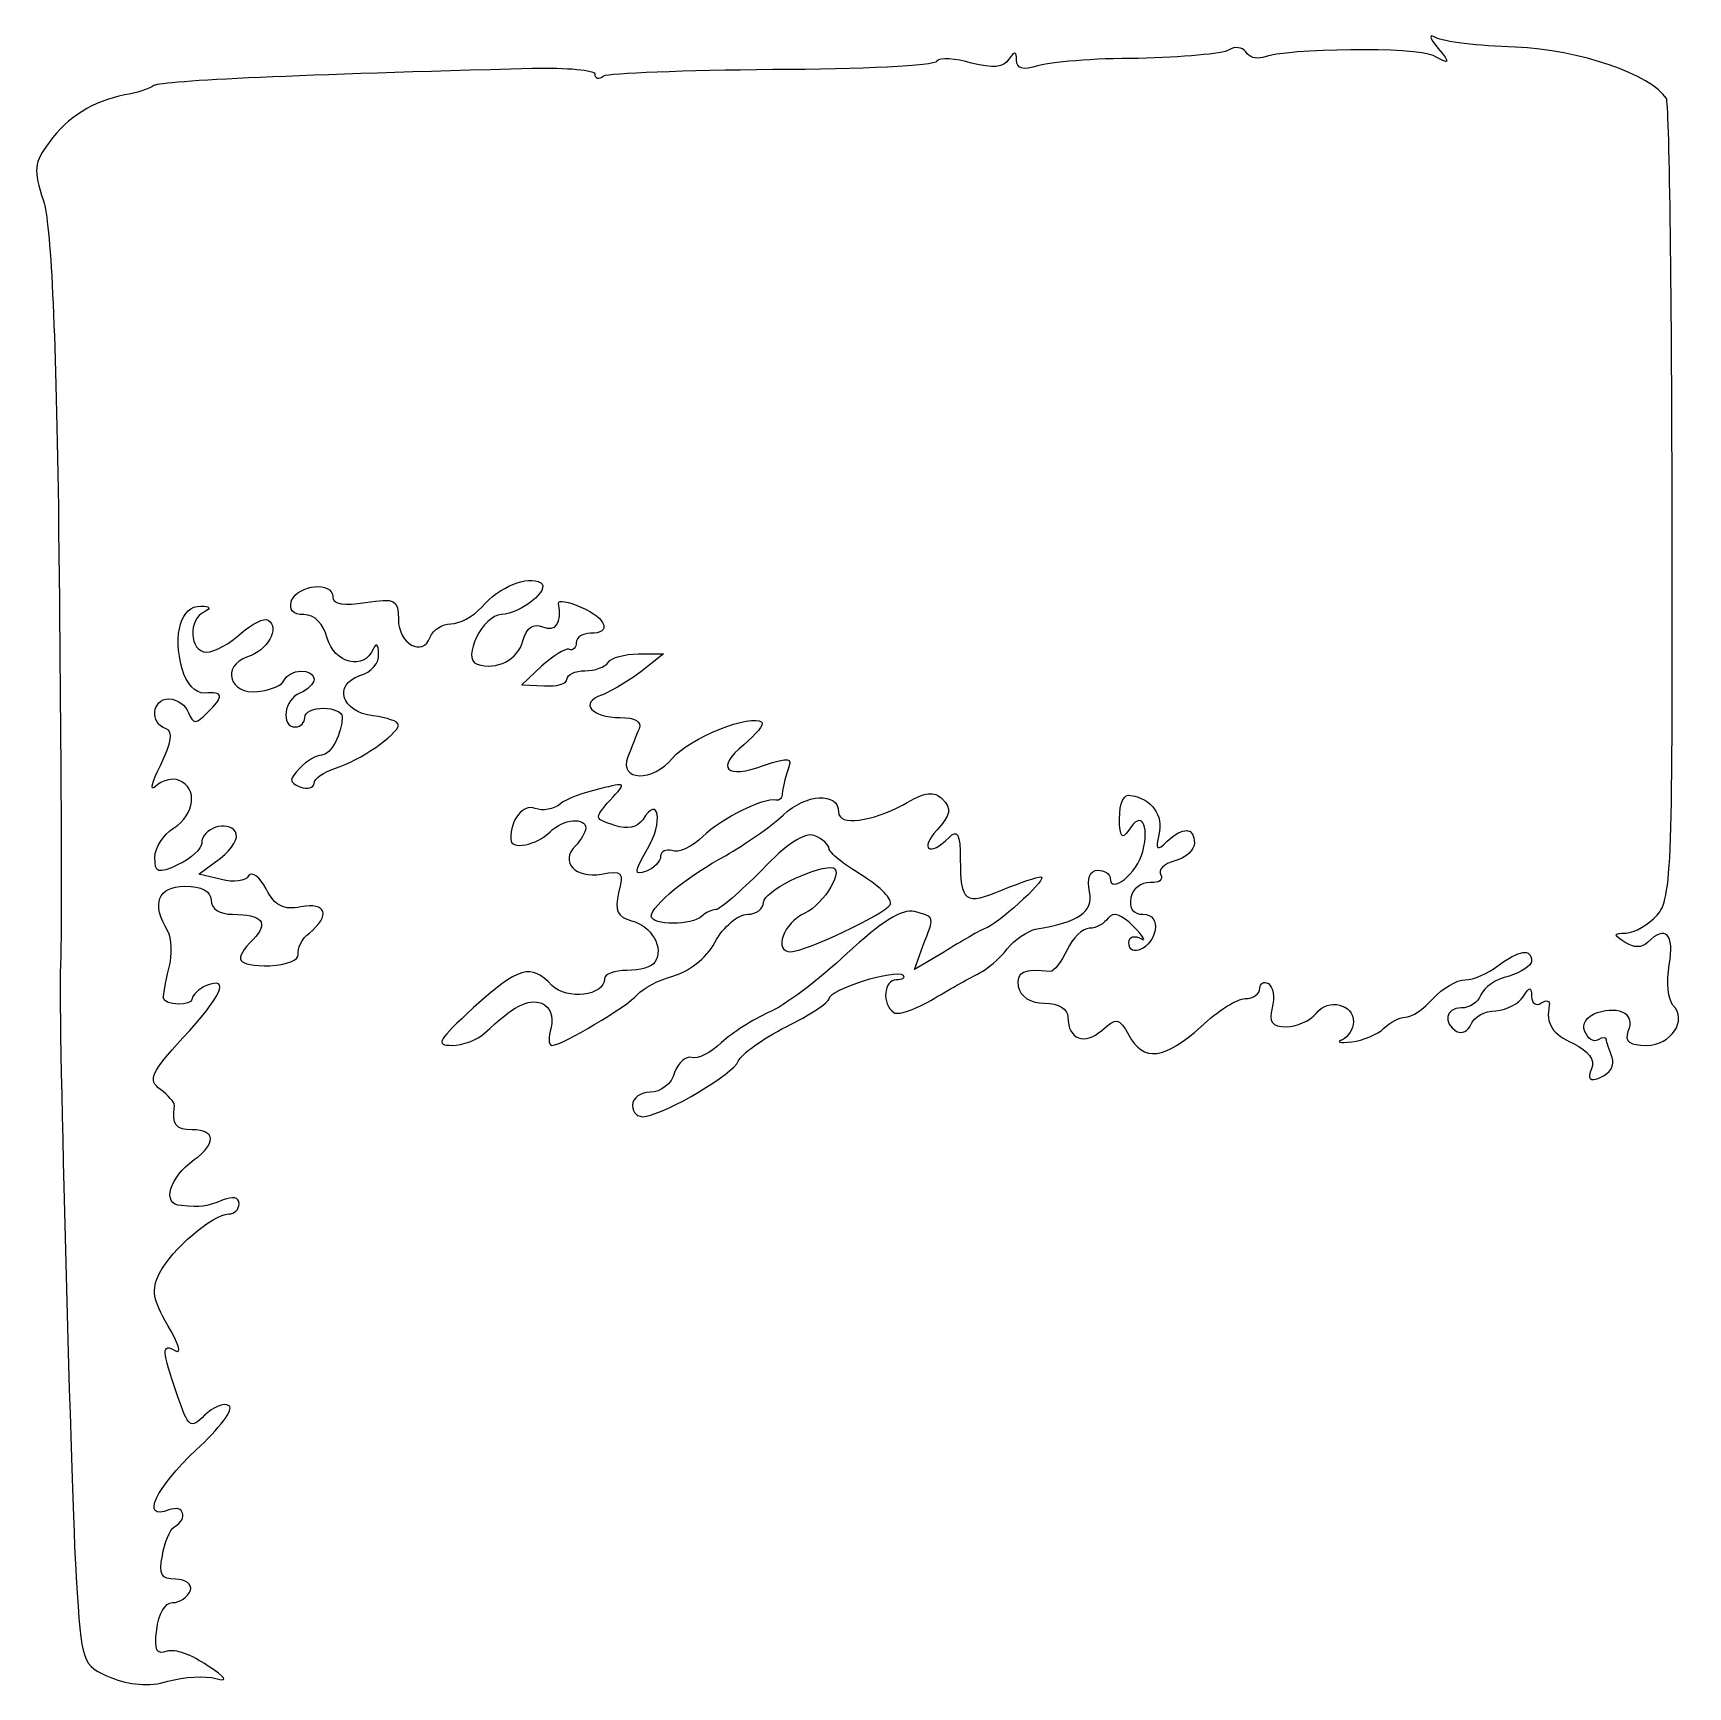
# Model space of a CAD drawing. Extents: x 0 to 69.4, y 0 to 30.3.
# Drawn here: x 20.821 to 23.888, y 11.518 to 14.583 of the extents above; entities that cross this region are included whole.
import ezdxf

# ---------------------------------------------------------------- set-up
doc = ezdxf.new("R2010")
doc.units = 0
doc.header["$MEASUREMENT"] = 0
doc.layers.get('0').update_dxf_attribs({"linetype": 'CONTINUOUS'})

msp = doc.modelspace()

# ---------------------------------------------------------------- linework, layer by layer
at = {"color": 0, "linetype": 'CONTINUOUS'}
for p, q in [((23.4249, 14.5556), (23.4249, 14.5556)), ((21.7636, 13.4099), (21.7272, 13.3752)), ((21.9425, 13.4325), (21.9893, 13.4325)), ((21.9893, 13.4325), (21.9476, 13.3995)), ((21.7272, 13.3752), (21.7689, 13.3735)), ((21.1283, 13.0245), (21.1682, 13.054)), ((21.17, 13.0142), (21.1283, 13.0245)), ((22.4546, 12.8475), (22.4701, 12.8909)), ((22.5101, 12.8805), (22.4546, 12.8475))]:
    msp.add_line(p, q, dxfattribs=at)
for points in [[(23.4214, 14.5747), (23.4075, 14.5833), (23.4093, 14.5747), (23.4249, 14.5556)], [(23.5689, 14.5574), (23.4996, 14.559), (23.4336, 14.5678), (23.4214, 14.5747)], [(22.6437, 14.5331), (22.6437, 14.5504), (22.6403, 14.5504), (22.6299, 14.5347)], [(23.0378, 14.5521), (23.0257, 14.5451), (22.951, 14.5382), (22.8694, 14.5365)], [(23.069, 14.5486), (23.0621, 14.5574), (23.0482, 14.559), (23.0378, 14.5521)], [(23.1003, 14.5382), (23.0881, 14.5347), (23.0743, 14.5382), (23.069, 14.5486)], [(23.4162, 14.5417), (23.3832, 14.5574), (23.1471, 14.5556), (23.1003, 14.5382)], [(23.4249, 14.5556), (23.4492, 14.5261), (23.4475, 14.5243), (23.4162, 14.5417)], [(23.8485, 14.4618), (23.8207, 14.5069), (23.6869, 14.5521), (23.5689, 14.5574)], [(21.7462, 14.5174), (21.321, 14.5069), (21.0606, 14.4949), (21.045, 14.4861)], [(21.8626, 14.5069), (21.8626, 14.5139), (21.8106, 14.5192), (21.7462, 14.5174)], [(22.1924, 14.5157), (22.0293, 14.5139), (21.8886, 14.5088), (21.8782, 14.5035)], [(22.4962, 14.5313), (22.4928, 14.5226), (22.3556, 14.5157), (22.1924, 14.5157)], [(22.5604, 14.5278), (22.531, 14.5365), (22.5014, 14.5382), (22.4962, 14.5313)], [(22.6299, 14.5347), (22.6194, 14.5192), (22.6004, 14.5174), (22.5604, 14.5278)], [(22.6836, 14.5226), (22.6558, 14.5139), (22.6437, 14.5174), (22.6437, 14.5331)], [(22.8694, 14.5365), (22.7878, 14.5365), (22.7044, 14.5296), (22.6836, 14.5226)], [(21.045, 14.4861), (21.0362, 14.4792), (21.0119, 14.4722), (20.9911, 14.4688)], [(21.8782, 14.5035), (21.8696, 14.4965), (21.8626, 14.4983), (21.8626, 14.5069)], [(20.9911, 14.4688), (20.9321, 14.4567), (20.8853, 14.4289), (20.8506, 14.3803)], [(23.8589, 13.7137), (23.8589, 14.1182), (23.8536, 14.4549), (23.8485, 14.4618)], [(20.8506, 14.3803), (20.8228, 14.3439), (20.821, 14.33), (20.8401, 14.2726)], [(20.8401, 14.2726), (20.854, 14.2293), (20.8626, 14.0435), (20.8679, 13.705)], [(23.8311, 12.9482), (23.8589, 12.9777), (23.8606, 13.0436), (23.8589, 13.7137)], [(20.8679, 13.705), (20.8731, 13.2277), (20.8749, 12.9031), (20.8714, 12.8458)], [(21.3001, 13.5314), (21.3122, 13.5609), (21.3765, 13.5679), (21.3765, 13.5384)], [(21.6525, 13.5193), (21.6856, 13.5575), (21.7376, 13.5783), (21.7619, 13.5644)], [(21.7619, 13.5644), (21.781, 13.5523), (21.7254, 13.5071), (21.689, 13.5054)], [(21.3226, 13.5054), (21.3018, 13.5054), (21.2949, 13.5141), (21.3001, 13.5314)], [(21.3765, 13.5384), (21.3765, 13.5245), (21.3974, 13.521), (21.4372, 13.5279)], [(21.4372, 13.5279), (21.4928, 13.5366), (21.4981, 13.5332), (21.4981, 13.4967)], [(21.7949, 13.5262), (21.7949, 13.5332), (21.8122, 13.5297), (21.8365, 13.5193)], [(21.0971, 13.4047), (21.0797, 13.469), (21.0953, 13.5227), (21.1318, 13.521)], [(21.1388, 13.5106), (21.1075, 13.4984), (21.111, 13.436), (21.1422, 13.436)], [(21.1318, 13.521), (21.1492, 13.521), (21.1508, 13.5175), (21.1388, 13.5106)], [(21.2064, 13.4707), (21.2272, 13.4881), (21.2497, 13.5002), (21.2567, 13.495)], [(21.3661, 13.462), (21.3592, 13.4881), (21.3435, 13.5054), (21.3226, 13.5054)], [(21.4981, 13.4967), (21.4981, 13.4516), (21.5432, 13.4256), (21.5571, 13.4638)], [(21.5953, 13.4881), (21.6108, 13.4881), (21.6369, 13.5019), (21.6525, 13.5193)], [(21.689, 13.5054), (21.656, 13.5054), (21.6143, 13.4238), (21.6439, 13.4134)], [(21.7654, 13.4829), (21.7897, 13.4724), (21.8018, 13.4898), (21.7949, 13.5262)], [(21.8365, 13.5193), (21.8851, 13.4984), (21.8939, 13.4707), (21.8539, 13.4707)], [(21.1422, 13.436), (21.1578, 13.436), (21.1856, 13.4516), (21.2064, 13.4707)], [(21.2567, 13.495), (21.2793, 13.4811), (21.255, 13.4377), (21.2185, 13.4273)], [(21.5571, 13.4638), (21.5622, 13.4777), (21.5796, 13.4881), (21.5953, 13.4881)], [(21.7289, 13.4568), (21.7358, 13.4811), (21.7481, 13.4898), (21.7654, 13.4829)], [(21.8539, 13.4707), (21.84, 13.4707), (21.8279, 13.4638), (21.8279, 13.4533)], [(21.4511, 13.4412), (21.4356, 13.4013), (21.3782, 13.4152), (21.3661, 13.462)], [(21.4615, 13.4325), (21.4615, 13.4516), (21.4564, 13.4533), (21.4511, 13.4412)], [(21.6439, 13.4134), (21.6803, 13.4013), (21.7203, 13.4221), (21.7289, 13.4568)], [(21.814, 13.4412), (21.8071, 13.4429), (21.7844, 13.429), (21.7636, 13.4099)], [(21.8279, 13.4533), (21.8279, 13.4447), (21.8226, 13.4377), (21.814, 13.4412)], [(21.1388, 13.3596), (21.1214, 13.3596), (21.1057, 13.377), (21.0971, 13.4047)], [(21.2185, 13.4273), (21.1682, 13.4099), (21.1856, 13.3561), (21.2376, 13.3631)], [(21.2862, 13.3839), (21.2949, 13.4047), (21.3418, 13.4065), (21.3418, 13.3856)], [(21.4268, 13.3926), (21.4476, 13.3978), (21.4633, 13.4169), (21.4615, 13.4325)], [(21.8435, 13.4013), (21.8626, 13.4013), (21.8817, 13.4082), (21.8869, 13.4169)], [(21.8869, 13.4169), (21.8921, 13.4256), (21.9182, 13.4325), (21.9425, 13.4325)], [(21.2376, 13.3631), (21.2619, 13.3648), (21.2844, 13.3752), (21.2862, 13.3839)], [(21.3418, 13.3856), (21.3418, 13.377), (21.3296, 13.3665), (21.3157, 13.3596)], [(21.4511, 13.3179), (21.3921, 13.3249), (21.3765, 13.3752), (21.4268, 13.3926)], [(21.7689, 13.3735), (21.7914, 13.3717), (21.8106, 13.377), (21.8106, 13.3856)], [(21.8106, 13.3856), (21.8106, 13.3943), (21.8261, 13.4013), (21.8435, 13.4013)], [(21.9476, 13.3995), (21.9251, 13.3822), (21.8921, 13.3631), (21.8747, 13.3561)], [(21.0675, 13.2936), (21.0362, 13.304), (21.0415, 13.3492), (21.0728, 13.3492)], [(21.0728, 13.3492), (21.0883, 13.3492), (21.104, 13.337), (21.1092, 13.3231)], [(21.1439, 13.3231), (21.1751, 13.3544), (21.1751, 13.3631), (21.1388, 13.3596)], [(21.3157, 13.3596), (21.2862, 13.3492), (21.2793, 13.2971), (21.3071, 13.2971)], [(21.8747, 13.3561), (21.8331, 13.3422), (21.8557, 13.3145), (21.9094, 13.3145)], [(21.1092, 13.3231), (21.1179, 13.3023), (21.1231, 13.3023), (21.1439, 13.3231)], [(21.3071, 13.2971), (21.3175, 13.2971), (21.3244, 13.3058), (21.3244, 13.3145)], [(21.3244, 13.3145), (21.3244, 13.3249), (21.34, 13.3318), (21.3592, 13.3318)], [(21.3939, 13.3162), (21.3939, 13.2849), (21.3731, 13.245), (21.3557, 13.245)], [(21.3592, 13.3318), (21.3782, 13.3318), (21.3939, 13.3249), (21.3939, 13.3162)], [(21.4981, 13.3006), (21.4981, 13.3075), (21.4772, 13.3145), (21.4511, 13.3179)], [(21.9094, 13.3145), (21.9372, 13.3145), (21.9494, 13.3075), (21.9442, 13.2936)], [(22.0067, 13.2398), (22.0362, 13.2763), (22.1542, 13.3231), (22.1715, 13.3058)], [(21.0571, 13.2259), (21.0779, 13.2693), (21.0814, 13.2884), (21.0675, 13.2936)], [(21.3817, 13.2207), (21.4268, 13.2346), (21.4962, 13.2832), (21.4981, 13.3006)], [(21.9442, 13.2936), (21.939, 13.2815), (21.9303, 13.2589), (21.9233, 13.2415)], [(22.1715, 13.3058), (22.1768, 13.3023), (22.1611, 13.2832), (22.1386, 13.2641)], [(22.1386, 13.2641), (22.0849, 13.2207), (22.1057, 13.1999), (22.175, 13.2259)], [(21.0485, 13.1877), (21.0362, 13.1756), (21.0415, 13.1947), (21.0571, 13.2259)], [(21.3157, 13.2207), (21.2949, 13.1999), (21.2949, 13.1947), (21.3157, 13.186)], [(21.3557, 13.245), (21.3469, 13.245), (21.3279, 13.2346), (21.3157, 13.2207)], [(21.3418, 13.1929), (21.3418, 13.2016), (21.3592, 13.2138), (21.3817, 13.2207)], [(21.9233, 13.2415), (21.906, 13.1964), (21.9703, 13.1947), (22.0067, 13.2398)], [(22.175, 13.2259), (22.2236, 13.2415), (22.2289, 13.2415), (22.2201, 13.2172)], [(21.0918, 13.1981), (21.0797, 13.2033), (21.0589, 13.1981), (21.0485, 13.1877)], [(21.0814, 13.1096), (21.1214, 13.1356), (21.1265, 13.1842), (21.0918, 13.1981)], [(21.3157, 13.186), (21.3296, 13.1808), (21.3418, 13.1842), (21.3418, 13.1929)], [(21.8904, 13.1617), (21.9217, 13.1947), (21.9217, 13.1947), (21.8712, 13.1825)], [(22.2201, 13.2172), (22.215, 13.2016), (22.2097, 13.1825), (22.2097, 13.1738)], [(21.8712, 13.1825), (21.8418, 13.1756), (21.8087, 13.1634), (21.7983, 13.1547)], [(21.899, 13.1148), (21.8608, 13.127), (21.8608, 13.127), (21.8904, 13.1617)], [(21.9599, 13.0714), (21.9893, 13.12), (21.9807, 13.1738), (21.9511, 13.1252)], [(22.1976, 13.1617), (22.1733, 13.1652), (22.0987, 13.1287), (22.0622, 13.094)], [(22.2097, 13.1738), (22.2097, 13.1652), (22.2046, 13.1599), (22.1976, 13.1617)], [(22.2115, 13.1339), (22.2532, 13.1738), (22.3139, 13.1773), (22.3139, 13.1391)], [(22.4337, 13.153), (22.4754, 13.1773), (22.491, 13.179), (22.5067, 13.1634)], [(22.5067, 13.1634), (22.524, 13.1461), (22.5222, 13.1339), (22.4962, 13.1061)], [(22.8347, 13.127), (22.8347, 13.1565), (22.8433, 13.1738), (22.8556, 13.1704)], [(22.8556, 13.1704), (22.8954, 13.1634), (22.9162, 13.1339), (22.9076, 13.0974)], [(21.7515, 13.1461), (21.7289, 13.1547), (21.7064, 13.127), (21.7064, 13.0888)], [(21.7983, 13.1547), (21.7862, 13.1443), (21.7654, 13.1408), (21.7515, 13.1461)], [(21.7793, 13.1027), (21.8036, 13.127), (21.8453, 13.1304), (21.8453, 13.1096)], [(22.1057, 13.0592), (22.1386, 13.0783), (22.1872, 13.1113), (22.2115, 13.1339)], [(22.3139, 13.1391), (22.3139, 13.1131), (22.3764, 13.1217), (22.4337, 13.153)], [(22.8781, 13.0662), (22.8903, 13.1183), (22.8746, 13.1426), (22.8521, 13.1061)], [(21.0467, 13.0558), (21.0467, 13.0731), (21.0624, 13.0974), (21.0814, 13.1096)], [(21.196, 13.1027), (21.1821, 13.1252), (21.1335, 13.1096), (21.1335, 13.0818)], [(21.1682, 13.054), (21.1907, 13.0714), (21.2029, 13.0922), (21.196, 13.1027)], [(21.7064, 13.0888), (21.7064, 13.0679), (21.755, 13.0783), (21.7793, 13.1027)], [(21.8453, 13.1096), (21.8453, 13.1027), (21.8365, 13.087), (21.8261, 13.0766)], [(21.9511, 13.1252), (21.9407, 13.1113), (21.9233, 13.1061), (21.899, 13.1148)], [(22.2687, 13.0957), (22.2514, 13.1027), (22.2167, 13.0801), (22.1715, 13.0315)], [(22.4962, 13.1061), (22.4632, 13.0697), (22.4824, 13.0558), (22.5187, 13.0922)], [(22.5187, 13.0922), (22.5344, 13.1079), (22.5396, 13.0992), (22.5396, 13.0523)], [(22.8521, 13.1061), (22.8399, 13.087), (22.8347, 13.0922), (22.8347, 13.127)], [(22.9076, 13.0974), (22.9007, 13.0697), (22.9042, 13.0662), (22.9232, 13.0853)], [(22.9232, 13.0853), (22.9528, 13.1131), (22.9736, 13.1113), (22.9736, 13.0818)], [(21.1335, 13.0818), (21.1335, 13.0714), (21.1144, 13.054), (21.0901, 13.0419)], [(21.8261, 13.0766), (21.7967, 13.0471), (21.8261, 13.0159), (21.8747, 13.0245)], [(21.9581, 13.0297), (21.9337, 13.0211), (21.9356, 13.028), (21.9599, 13.0714)], [(22.005, 13.0679), (21.9946, 13.0714), (21.9842, 13.0662), (21.9842, 13.0575)], [(22.0622, 13.094), (22.0432, 13.0749), (22.0171, 13.0627), (22.005, 13.0679)], [(22.2965, 13.0714), (22.2965, 13.0783), (22.2844, 13.0905), (22.2687, 13.0957)], [(22.359, 13.0211), (22.3243, 13.0419), (22.2965, 13.0645), (22.2965, 13.0714)], [(22.9736, 13.0818), (22.9736, 13.0697), (22.9579, 13.054), (22.9371, 13.0488)], [(21.0901, 13.0419), (21.0519, 13.0245), (21.0467, 13.0263), (21.0467, 13.0558)], [(21.9842, 13.0575), (21.9842, 13.0488), (21.9719, 13.0349), (21.9581, 13.0297)], [(21.9668, 12.9465), (21.9668, 12.9656), (22.0362, 13.0228), (22.1057, 13.0592)], [(22.175, 12.9725), (22.175, 12.9916), (22.2636, 13.0367), (22.3, 13.0367)], [(22.3, 13.0367), (22.3278, 13.0367), (22.2879, 12.969), (22.2514, 12.9517)], [(22.5396, 13.0523), (22.5396, 12.9725), (22.5483, 12.9656), (22.6176, 12.9951)], [(22.8174, 13.0176), (22.8174, 12.9847), (22.8676, 13.0263), (22.8781, 13.0662)], [(22.9371, 13.0488), (22.9162, 13.0436), (22.9058, 13.0315), (22.9111, 13.0228)], [(21.2203, 13.0211), (21.215, 13.0107), (21.1925, 13.009), (21.17, 13.0142)], [(21.2532, 12.9968), (21.2411, 13.0193), (21.2272, 13.0297), (21.2203, 13.0211)], [(21.8747, 13.0245), (21.9129, 13.0315), (21.9164, 13.028), (21.906, 12.9899)], [(22.1715, 13.0315), (22.1317, 12.9916), (22.0935, 12.9586), (22.0865, 12.9586)], [(22.4094, 12.9673), (22.4146, 12.9777), (22.3921, 13.0003), (22.359, 13.0211)], [(22.6889, 13.0193), (22.7044, 13.0193), (22.6211, 12.9413), (22.59, 12.9256)], [(22.6176, 12.9951), (22.6507, 13.009), (22.6819, 13.0193), (22.6889, 13.0193)], [(22.7792, 12.9916), (22.7739, 13.0159), (22.7792, 13.0315), (22.7947, 13.0315)], [(22.7947, 13.0315), (22.8069, 13.0315), (22.8174, 13.0245), (22.8174, 13.0176)], [(22.8919, 13.009), (22.8746, 13.009), (22.859, 12.9968), (22.8556, 12.9812)], [(22.9111, 13.0228), (22.9162, 13.0142), (22.9076, 13.0072), (22.8919, 13.009)], [(21.071, 12.9187), (21.0397, 12.969), (21.0519, 13.002), (21.1022, 13.002)], [(21.1022, 13.002), (21.1335, 13.002), (21.1508, 12.9933), (21.1508, 12.976)], [(21.1508, 12.976), (21.1508, 12.9603), (21.1665, 12.9499), (21.1907, 12.9499)], [(21.3175, 12.9638), (21.2862, 12.9569), (21.2689, 12.9656), (21.2532, 12.9968)], [(21.906, 12.9899), (21.899, 12.9569), (21.9043, 12.9447), (21.9303, 12.9378)], [(22.6785, 12.9222), (22.76, 12.936), (22.7861, 12.9534), (22.7792, 12.9916)], [(22.8556, 12.9812), (22.8521, 12.9603), (22.8607, 12.9499), (22.8781, 12.9499)], [(21.1907, 12.9499), (21.2462, 12.9499), (21.2585, 12.9343), (21.2289, 12.9031)], [(21.3331, 12.9152), (21.3731, 12.9482), (21.3643, 12.9725), (21.3175, 12.9638)], [(22.0606, 12.9465), (22.0432, 12.9291), (21.9668, 12.9291), (21.9668, 12.9465)], [(22.0865, 12.9586), (22.0796, 12.9586), (22.0675, 12.9534), (22.0606, 12.9465)], [(22.0849, 12.8978), (22.1004, 12.9274), (22.1282, 12.9499), (22.1456, 12.9499)], [(22.1456, 12.9499), (22.1611, 12.9499), (22.175, 12.9603), (22.175, 12.9725)], [(22.2514, 12.9517), (22.2115, 12.9343), (22.1924, 12.8805), (22.2254, 12.8805)], [(22.2254, 12.8805), (22.2514, 12.8805), (22.399, 12.9499), (22.4094, 12.9673)], [(22.4546, 12.9551), (22.4319, 12.9603), (22.3921, 12.936), (22.3296, 12.877)], [(22.4701, 12.8909), (22.4928, 12.9465), (22.4928, 12.9447), (22.4546, 12.9551)], [(22.8607, 12.9274), (22.8382, 12.9499), (22.8225, 12.9551), (22.8139, 12.943)], [(22.8781, 12.9499), (22.8954, 12.9499), (22.9042, 12.9378), (22.9007, 12.9204)], [(23.7737, 12.9152), (23.7894, 12.9152), (23.8154, 12.9308), (23.8311, 12.9482)], [(21.0728, 12.8492), (21.0797, 12.8753), (21.0779, 12.9065), (21.071, 12.9187)], [(21.3122, 12.8753), (21.3106, 12.8857), (21.3192, 12.9048), (21.3331, 12.9152)], [(21.9303, 12.9378), (21.9668, 12.9291), (21.9911, 12.8874), (21.9737, 12.8614)], [(22.59, 12.9256), (22.5761, 12.9204), (22.5414, 12.8996), (22.5101, 12.8805)], [(22.6264, 12.8857), (22.6403, 12.9031), (22.6646, 12.9187), (22.6785, 12.9222)], [(22.7792, 12.9239), (22.7669, 12.9239), (22.7479, 12.9065), (22.7375, 12.884)], [(22.8139, 12.943), (22.8069, 12.9326), (22.7912, 12.9239), (22.7792, 12.9239)], [(22.9007, 12.9204), (22.8954, 12.8874), (22.8521, 12.8666), (22.8521, 12.8978)], [(22.8746, 12.9048), (22.885, 12.8978), (22.8799, 12.9083), (22.8607, 12.9274)], [(23.7721, 12.8978), (23.7494, 12.9117), (23.7494, 12.9152), (23.7737, 12.9152)], [(23.8536, 12.8562), (23.864, 12.9135), (23.8467, 12.9308), (23.8137, 12.8978)], [(21.2289, 12.9031), (21.1907, 12.8649), (21.1976, 12.8544), (21.2601, 12.8544)], [(22.0067, 12.8353), (22.0344, 12.8423), (22.0692, 12.8683), (22.0849, 12.8978)], [(22.5743, 12.8406), (22.5882, 12.8475), (22.6125, 12.8666), (22.6264, 12.8857)], [(22.7375, 12.884), (22.7271, 12.8614), (22.7132, 12.844), (22.7062, 12.844)], [(22.8521, 12.8978), (22.8521, 12.9083), (22.8625, 12.9117), (22.8746, 12.9048)], [(23.536, 12.8544), (23.5758, 12.884), (23.5985, 12.8874), (23.5985, 12.8631)], [(23.8137, 12.8978), (23.8033, 12.8874), (23.7876, 12.8874), (23.7721, 12.8978)], [(21.2601, 12.8544), (21.2914, 12.8562), (21.314, 12.8649), (21.3122, 12.8753)], [(21.7828, 12.818), (21.7428, 12.8597), (21.7219, 12.8527), (21.6369, 12.7763)], [(21.9737, 12.8614), (21.9685, 12.8527), (21.946, 12.8458), (21.9217, 12.8458)], [(22.3296, 12.877), (22.2775, 12.8284), (22.2132, 12.7798), (22.1837, 12.7676)], [(23.4753, 12.8284), (23.4908, 12.8284), (23.5186, 12.8406), (23.536, 12.8544)], [(23.5985, 12.8631), (23.5985, 12.8544), (23.5793, 12.8423), (23.5568, 12.8353)], [(23.8606, 12.7815), (23.8519, 12.7902), (23.8485, 12.8249), (23.8536, 12.8562)], [(20.8714, 12.8458), (20.8679, 12.7642), (20.8922, 11.8563), (20.9008, 11.7209)], [(21.0624, 12.7954), (21.0624, 12.7989), (21.0658, 12.8232), (21.0728, 12.8492)], [(21.0987, 12.7208), (21.17, 12.7972), (21.1872, 12.8353), (21.1422, 12.818)], [(21.88, 12.8301), (21.88, 12.7989), (21.8106, 12.7902), (21.7828, 12.818)], [(21.9217, 12.8458), (21.899, 12.8458), (21.88, 12.8388), (21.88, 12.8301)], [(21.9407, 12.8006), (21.9511, 12.8128), (21.9807, 12.8284), (22.0067, 12.8353)], [(22.2965, 12.7937), (22.2965, 12.811), (22.4199, 12.8492), (22.4337, 12.8371)], [(22.4215, 12.8284), (22.3972, 12.8284), (22.3937, 12.7833), (22.4164, 12.7676)], [(22.4337, 12.8371), (22.4372, 12.8319), (22.4319, 12.8284), (22.4215, 12.8284)], [(22.491, 12.7937), (22.5222, 12.8128), (22.5604, 12.8336), (22.5743, 12.8406)], [(22.7062, 12.844), (22.6576, 12.8492), (22.6419, 12.8423), (22.6472, 12.8163)], [(23.095, 12.8128), (23.095, 12.8215), (23.1019, 12.8267), (23.1107, 12.8215)], [(23.1107, 12.8215), (23.1193, 12.8163), (23.1228, 12.7954), (23.1176, 12.7763)], [(23.4162, 12.7937), (23.4336, 12.8128), (23.4596, 12.8284), (23.4753, 12.8284)], [(23.5568, 12.8353), (23.5325, 12.8301), (23.51, 12.8145), (23.5047, 12.8006)], [(21.1161, 12.7937), (21.1161, 12.7798), (21.064, 12.7798), (21.0624, 12.7954)], [(21.1422, 12.818), (21.1283, 12.811), (21.1161, 12.8006), (21.1161, 12.7937)], [(21.6578, 12.7294), (21.7115, 12.7798), (21.7376, 12.7937), (21.7636, 12.785)], [(21.7828, 12.7069), (21.8018, 12.7069), (21.9233, 12.7798), (21.9407, 12.8006)], [(22.2167, 12.7416), (22.2601, 12.7624), (22.2965, 12.7867), (22.2965, 12.7937)], [(22.4164, 12.7676), (22.425, 12.7624), (22.4597, 12.7746), (22.491, 12.7937)], [(22.6472, 12.8163), (22.6507, 12.7972), (22.6697, 12.785), (22.6958, 12.785)], [(22.9857, 12.7416), (23.0169, 12.7711), (23.0535, 12.7937), (23.0674, 12.7937)], [(23.0674, 12.7937), (23.0829, 12.7937), (23.095, 12.8024), (23.095, 12.8128)], [(23.1992, 12.7659), (23.2218, 12.7954), (23.2686, 12.7833), (23.2686, 12.7503)], [(23.3642, 12.759), (23.3762, 12.759), (23.3989, 12.7746), (23.4162, 12.7937)], [(23.5047, 12.8006), (23.4996, 12.7867), (23.4839, 12.7763), (23.4683, 12.7763)], [(23.5325, 12.7711), (23.5533, 12.7728), (23.5758, 12.785), (23.5828, 12.7972)], [(23.5828, 12.7972), (23.595, 12.8163), (23.5985, 12.8163), (23.5985, 12.7972)], [(23.5985, 12.7972), (23.5985, 12.785), (23.6071, 12.7798), (23.6158, 12.785)], [(23.6158, 12.785), (23.6262, 12.7919), (23.6332, 12.7902), (23.6314, 12.7815)], [(21.6369, 12.7763), (21.5726, 12.7173), (21.5657, 12.7069), (21.5969, 12.7069)], [(21.7636, 12.785), (21.7793, 12.7781), (21.7862, 12.7607), (21.781, 12.7399)], [(22.1837, 12.7676), (22.156, 12.7555), (22.1161, 12.7294), (22.0969, 12.7121)], [(22.6958, 12.785), (22.7218, 12.785), (22.7392, 12.7746), (22.7392, 12.759)], [(23.1176, 12.7763), (23.1107, 12.7503), (23.1176, 12.7416), (23.1436, 12.7416)], [(23.1436, 12.7416), (23.1628, 12.7416), (23.1871, 12.752), (23.1992, 12.7659)], [(23.4683, 12.7763), (23.4387, 12.7763), (23.4336, 12.7485), (23.4596, 12.7329)], [(23.4857, 12.7451), (23.4908, 12.759), (23.5117, 12.7711), (23.5325, 12.7711)], [(23.6314, 12.7815), (23.6244, 12.7468), (23.6367, 12.7277), (23.6765, 12.7103)], [(23.6974, 12.7329), (23.6904, 12.7468), (23.7008, 12.7607), (23.72, 12.7676)], [(23.72, 12.7676), (23.7633, 12.7815), (23.7911, 12.7642), (23.7772, 12.7329)], [(23.8119, 12.7069), (23.8571, 12.7069), (23.8883, 12.7538), (23.8606, 12.7815)], [(21.5969, 12.7069), (21.6178, 12.7069), (21.6456, 12.7173), (21.6578, 12.7294)], [(21.781, 12.7399), (21.7758, 12.7225), (21.7758, 12.7069), (21.7828, 12.7069)], [(22.1282, 12.6774), (22.1335, 12.6913), (22.1733, 12.719), (22.2167, 12.7416)], [(22.7392, 12.759), (22.7392, 12.7173), (22.7704, 12.7069), (22.8017, 12.7347)], [(22.8017, 12.7347), (22.8294, 12.759), (22.8329, 12.759), (22.8521, 12.726)], [(22.8521, 12.726), (22.8781, 12.6756), (22.9197, 12.6808), (22.9857, 12.7416)], [(23.2686, 12.7503), (23.2686, 12.7381), (23.2582, 12.7225), (23.2478, 12.7173)], [(23.2651, 12.7138), (23.286, 12.7156), (23.3137, 12.7277), (23.3242, 12.7381)], [(23.3242, 12.7381), (23.3364, 12.7503), (23.3537, 12.759), (23.3642, 12.759)], [(23.4596, 12.7329), (23.47, 12.7277), (23.4804, 12.7329), (23.4857, 12.7451)], [(23.7217, 12.7173), (23.7131, 12.7121), (23.7026, 12.719), (23.6974, 12.7329)], [(23.7772, 12.7329), (23.7703, 12.7138), (23.7807, 12.7069), (23.8119, 12.7069)], [(21.0571, 12.6253), (21.0328, 12.6426), (21.0397, 12.6565), (21.0987, 12.7208)], [(22.0969, 12.7121), (22.0779, 12.693), (22.0518, 12.6808), (22.0414, 12.6843)], [(23.2478, 12.7173), (23.2357, 12.7138), (23.2426, 12.7103), (23.2651, 12.7138)], [(23.6765, 12.7103), (23.7043, 12.6965), (23.7165, 12.6808), (23.7096, 12.6635)], [(23.7374, 12.7173), (23.7374, 12.7225), (23.7304, 12.7225), (23.7217, 12.7173)], [(23.7478, 12.6843), (23.7425, 12.6982), (23.7374, 12.7138), (23.7374, 12.7173)], [(21.9546, 12.5749), (21.9981, 12.5819), (22.1196, 12.6548), (22.1282, 12.6774)], [(22.0414, 12.6843), (22.031, 12.6878), (22.0171, 12.6756), (22.0101, 12.6565)], [(23.7269, 12.6478), (23.7443, 12.6548), (23.7529, 12.6704), (23.7478, 12.6843)], [(22.0101, 12.6565), (22.005, 12.6357), (21.9842, 12.6201), (21.965, 12.6201)], [(23.7096, 12.6635), (23.7008, 12.6444), (23.7061, 12.6392), (23.7269, 12.6478)], [(21.0832, 12.5958), (21.0832, 12.601), (21.071, 12.6149), (21.0571, 12.6253)], [(21.965, 12.6201), (21.9476, 12.6201), (21.9321, 12.6097), (21.9321, 12.5958)], [(21.1161, 12.5506), (21.0849, 12.5506), (21.0779, 12.5593), (21.0832, 12.5958)], [(21.9321, 12.5958), (21.9321, 12.5819), (21.9425, 12.5732), (21.9546, 12.5749)], [(21.1196, 12.4951), (21.1612, 12.5246), (21.1596, 12.5506), (21.1161, 12.5506)], [(21.0953, 12.41), (21.0589, 12.4118), (21.0728, 12.4621), (21.1196, 12.4951)], [(21.2029, 12.4135), (21.2029, 12.4257), (21.1907, 12.4274), (21.1735, 12.4205)], [(21.0554, 12.285), (21.0779, 12.3284), (21.1543, 12.3944), (21.1839, 12.3944)], [(21.1735, 12.4205), (21.1369, 12.4066), (21.1353, 12.4066), (21.0953, 12.41)], [(21.1839, 12.3944), (21.1942, 12.3944), (21.2029, 12.4031), (21.2029, 12.4135)], [(21.071, 12.1878), (21.0432, 12.2347), (21.0397, 12.2538), (21.0554, 12.285)], [(21.0849, 12.1409), (21.0971, 12.134), (21.0901, 12.1548), (21.071, 12.1878)], [(21.0883, 12.0594), (21.0589, 12.1409), (21.0589, 12.1566), (21.0849, 12.1409)], [(21.1388, 12.0212), (21.1126, 11.9952), (21.1092, 11.9969), (21.0883, 12.0594)], [(21.1231, 11.957), (21.1665, 11.9969), (21.1942, 12.0334), (21.1839, 12.0386)], [(21.1839, 12.0386), (21.1751, 12.0455), (21.1543, 12.0368), (21.1388, 12.0212)], [(21.0728, 11.8459), (21.0189, 11.825), (21.0485, 11.8875), (21.1231, 11.957)], [(21.0832, 11.8146), (21.1092, 11.8302), (21.1006, 11.8563), (21.0728, 11.8459)], [(21.0606, 11.7608), (21.064, 11.7851), (21.0744, 11.8094), (21.0832, 11.8146)], [(21.0849, 11.7174), (21.0589, 11.7174), (21.0536, 11.7261), (21.0606, 11.7608)], [(20.9008, 11.7209), (20.9112, 11.5595), (20.9112, 11.5577), (20.9651, 11.5352)], [(21.1126, 11.6966), (21.1161, 11.7087), (21.104, 11.7174), (21.0849, 11.7174)], [(21.0797, 11.674), (21.0936, 11.674), (21.1075, 11.6844), (21.1126, 11.6966)], [(21.0501, 11.6236), (21.0536, 11.6532), (21.0658, 11.674), (21.0797, 11.674)], [(21.0693, 11.5838), (21.0501, 11.5768), (21.045, 11.5855), (21.0501, 11.6236)], [(21.1439, 11.5577), (21.1161, 11.5768), (21.0832, 11.589), (21.0693, 11.5838)], [(20.9651, 11.5352), (20.9999, 11.5213), (21.0346, 11.5178), (21.071, 11.5282)], [(21.071, 11.5282), (21.1006, 11.5369), (21.1404, 11.5386), (21.1596, 11.5334)], [(21.1596, 11.5334), (21.1839, 11.5265), (21.1786, 11.5352), (21.1439, 11.5577)]]:
    msp.add_open_spline(points, degree=3, dxfattribs=at)

doc.saveas('drawing.dxf')
